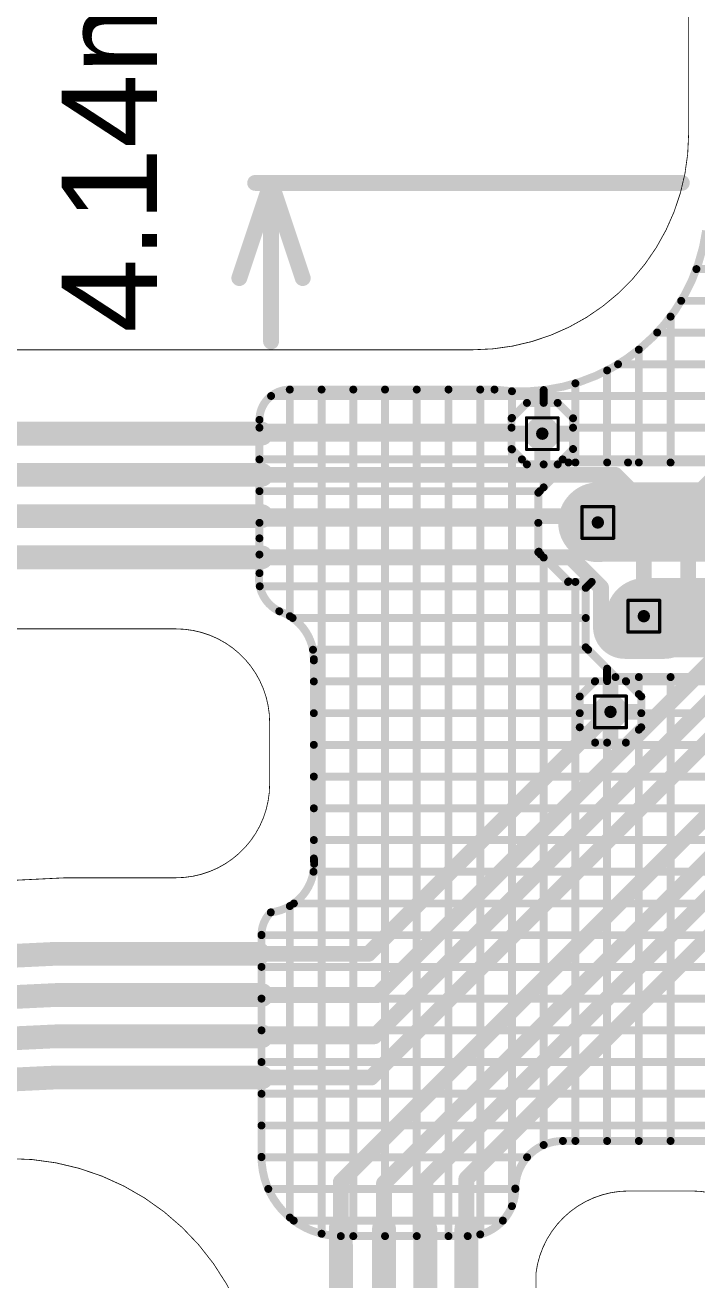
# Model space of a CAD drawing. Header units: millimetres. Extents: x 0 to 13.2, y -0.1 to 6.1.
# Drawn here: x 3.131 to 3.554, y 3.342 to 4.134 of the extents above; entities that cross this region are included whole.
import ezdxf

# ---------------------------------------------------------------- set-up
doc = ezdxf.new("R2010")
doc.units = ezdxf.units.MM
doc.header["$MEASUREMENT"] = 0
for name, color, linetype in [('BottomLayer', 5, 'Continuous'), ('BottomSolder', 6, 'Continuous'), ('DrillDrawing', 1, 'Continuous'), ('Mechanical1', 6, 'Continuous'), ('Mechanical2', 216, 'Continuous'), ('TopLayer', 1, 'Continuous'), ('TopSolder', 216, 'Continuous'), ('ViaHoleLayer', 16, 'Continuous')]:
    doc.layers.add(name, color=color, linetype=linetype)
doc.styles.add('Arial', font='arial.ttf', dxfattribs={"height": 0.2})

msp = doc.modelspace()

# ---------------------------------------------------------------- hatches: boundary and pattern name
at = {"layer": 'BottomLayer'}
h = msp.add_hatch(color=5, dxfattribs=at)
edge = h.paths.add_edge_path()
edge.add_arc((3.457, 3.876), 0.00689, 0, 360)
h = msp.add_hatch(color=5, dxfattribs=at)
edge = h.paths.add_edge_path()
edge.add_arc((3.492, 3.82), 0.00689, 0, 360)
h = msp.add_hatch(color=5, dxfattribs=at)
edge = h.paths.add_edge_path()
edge.add_arc((3.521, 3.76089), 0.00689, 0, 360)
h = msp.add_hatch(color=5, dxfattribs=at)
edge = h.paths.add_edge_path()
edge.add_arc((3.5, 3.70055), 0.00689, 0, 360)
at = {"layer": 'BottomSolder'}
h = msp.add_hatch(color=6, dxfattribs=at)
edge = h.paths.add_edge_path()
edge.add_arc((3.457, 3.876), 0.01089, 0, 360)
h = msp.add_hatch(color=6, dxfattribs=at)
edge = h.paths.add_edge_path()
edge.add_arc((3.492, 3.82), 0.01089, 0, 360)
h = msp.add_hatch(color=6, dxfattribs=at)
edge = h.paths.add_edge_path()
edge.add_arc((3.521, 3.76089), 0.01089, 0, 360)
h = msp.add_hatch(color=6, dxfattribs=at)
edge = h.paths.add_edge_path()
edge.add_arc((3.5, 3.70055), 0.01089, 0, 360)
at = {"layer": 'TopLayer'}
h = msp.add_hatch(color=1, dxfattribs=at)
edge = h.paths.add_edge_path()
edge.add_arc((3.457, 3.876), 0.00689, 0, 360)
h = msp.add_hatch(color=1, dxfattribs=at)
edge = h.paths.add_edge_path()
edge.add_arc((3.492, 3.82), 0.00689, 0, 360)
h = msp.add_hatch(color=1, dxfattribs=at)
edge = h.paths.add_edge_path()
edge.add_arc((3.521, 3.76089), 0.00689, 0, 360)
h = msp.add_hatch(color=1, dxfattribs=at)
edge = h.paths.add_edge_path()
edge.add_arc((3.5, 3.70055), 0.00689, 0, 360)
at = {"layer": 'TopSolder'}
h = msp.add_hatch(color=216, dxfattribs=at)
edge = h.paths.add_edge_path()
edge.add_arc((3.457, 3.876), 0.01089, 0, 360)
h = msp.add_hatch(color=216, dxfattribs=at)
edge = h.paths.add_edge_path()
edge.add_arc((3.492, 3.82), 0.01089, 0, 360)
h = msp.add_hatch(color=216, dxfattribs=at)
edge = h.paths.add_edge_path()
edge.add_arc((3.521, 3.76089), 0.01089, 0, 360)
h = msp.add_hatch(color=216, dxfattribs=at)
edge = h.paths.add_edge_path()
edge.add_arc((3.5, 3.70055), 0.01089, 0, 360)
at = {"layer": 'ViaHoleLayer'}
h = msp.add_hatch(color=16, dxfattribs=at)
edge = h.paths.add_edge_path()
edge.add_arc((3.457, 3.876), 0.00394, 0, 360)
h = msp.add_hatch(color=16, dxfattribs=at)
edge = h.paths.add_edge_path()
edge.add_arc((3.492, 3.82), 0.00394, 0, 360)
h = msp.add_hatch(color=16, dxfattribs=at)
edge = h.paths.add_edge_path()
edge.add_arc((3.521, 3.76089), 0.00394, 0, 360)
h = msp.add_hatch(color=16, dxfattribs=at)
edge = h.paths.add_edge_path()
edge.add_arc((3.5, 3.70055), 0.00394, 0, 360)

# ---------------------------------------------------------------- linework, layer by layer
at = {"layer": 'BottomLayer'}
for points, const_width in [([(2.735, 3.876), (3.28, 3.876)], 0.015), ([(3.28, 3.876), (3.457, 3.876)], 0.01), ([(2.735, 3.85), (3.28, 3.85)], 0.015), ([(3.28, 3.85), (3.503, 3.85)], 0.01), ([(3.503, 3.85), (3.521, 3.832)], 0.01), ([(3.549, 3.832), (3.569, 3.852)], 0.01), ([(2.735, 3.824), (3.28, 3.824)], 0.015), ([(3.521, 3.76089), (3.521, 3.832)], 0.01), ([(3.549, 3.754), (3.549, 3.832)], 0.01), ([(3.28, 3.824), (3.488, 3.824)], 0.01), ([(3.488, 3.824), (3.492, 3.82)], 0.01), ([(2.735, 3.798), (3.28, 3.798)], 0.015), ([(3.28, 3.798), (3.475, 3.798)], 0.01), ([(3.475, 3.798), (3.494, 3.779)], 0.01), ([(3.494, 3.754), (3.494, 3.779)], 0.01), ([(3.34912, 3.47), (3.64774, 3.76862)], 0.01), ([(3.35304, 3.522), (3.56928, 3.73824)], 0.01), ([(3.509, 3.739), (3.534, 3.739)], 0.01), ([(3.35108, 3.496), (3.58889, 3.73381)], 0.01), ([(3.35723, 3.40323), (3.68724, 3.73324)], 0.01), ([(3.38329, 3.40525), (3.70693, 3.72889)], 0.01), ([(3.40915, 3.40615), (3.72648, 3.72348)], 0.01), ([(3.33004, 3.40424), (3.62819, 3.70239)], 0.01), ([(3.34745, 3.548), (3.5, 3.70055)], 0.01), ([(3.15, 3.548), (3.278, 3.548)], 0.015), ([(3.278, 3.548), (3.34745, 3.548)], 0.01), ([(3.15, 3.522), (3.28, 3.522)], 0.015), ([(3.28, 3.522), (3.35304, 3.522)], 0.01), ([(3.151, 3.496), (3.28, 3.496)], 0.015), ([(3.28, 3.496), (3.35108, 3.496)], 0.01), ([(3.15, 3.47), (3.28, 3.47)], 0.015), ([(3.28, 3.47), (3.34912, 3.47)], 0.01), ([(3.38329, 3.37438), (3.38329, 3.40525)], 0.01), ([(3.40915, 3.37473), (3.40915, 3.40615)], 0.01), ([(3.33004, 3.37544), (3.33004, 3.40424)], 0.01), ([(3.35723, 3.37473), (3.35723, 3.40323)], 0.01), ([(3.33004, 3.37544), (3.33057, 3.17315)], 0.015), ([(3.35723, 3.17459), (3.35723, 3.37473)], 0.015), ([(3.38329, 3.16169), (3.38329, 3.37438)], 0.015), ([(3.40915, 3.16802), (3.40915, 3.37473)], 0.015)]:
    msp.add_lwpolyline(points, dxfattribs=dict(at, const_width=const_width))
for points, const_width in [([(3.27625, 3.876, 1), (3.28375, 3.876, 1)], 0.0075), ([(3.2775, 3.876, 1), (3.2825, 3.876, 1)], 0.005), ([(3.4545, 3.876, 1), (3.4595, 3.876, 1)], 0.005), ([(3.27625, 3.85, 1), (3.28375, 3.85, 1)], 0.0075), ([(3.2775, 3.85, 1), (3.2825, 3.85, 1)], 0.005), ([(3.5005, 3.85, 1), (3.5055, 3.85, 1)], 0.005), ([(3.5005, 3.85, 1), (3.5055, 3.85, 1)], 0.005), ([(3.27625, 3.824, 1), (3.28375, 3.824, 1)], 0.0075), ([(3.5185, 3.832, 1), (3.5235, 3.832, 1)], 0.005), ([(3.5185, 3.832, 1), (3.5235, 3.832, 1)], 0.005), ([(3.5465, 3.832, 1), (3.5515, 3.832, 1)], 0.005), ([(3.5465, 3.832, 1), (3.5515, 3.832, 1)], 0.005), ([(3.2775, 3.824, 1), (3.2825, 3.824, 1)], 0.005), ([(3.4855, 3.824, 1), (3.4905, 3.824, 1)], 0.005), ([(3.4855, 3.824, 1), (3.4905, 3.824, 1)], 0.005), ([(3.4895, 3.82, 1), (3.4945, 3.82, 1)], 0.005), ([(3.27625, 3.798, 1), (3.28375, 3.798, 1)], 0.0075), ([(3.2775, 3.798, 1), (3.2825, 3.798, 1)], 0.005), ([(3.4725, 3.798, 1), (3.4775, 3.798, 1)], 0.005), ([(3.4725, 3.798, 1), (3.4775, 3.798, 1)], 0.005), ([(3.4915, 3.779, 1), (3.4965, 3.779, 1)], 0.005), ([(3.4915, 3.779, 1), (3.4965, 3.779, 1)], 0.005), ([(3.4915, 3.754, 1), (3.4965, 3.754, 1)], 0.005), ([(3.4915, 3.754, 1), (3.4965, 3.754, 1)], 0.005), ([(3.5185, 3.76089, 1), (3.5235, 3.76089, 1)], 0.005), ([(3.5465, 3.754, 1), (3.5515, 3.754, 1)], 0.005), ([(3.5465, 3.754, 1), (3.5515, 3.754, 1)], 0.005), ([(3.5065, 3.739, 1), (3.5115, 3.739, 1)], 0.005), ([(3.5065, 3.739, 1), (3.5115, 3.739, 1)], 0.005), ([(3.5315, 3.739, 1), (3.5365, 3.739, 1)], 0.005), ([(3.5315, 3.739, 1), (3.5365, 3.739, 1)], 0.005), ([(3.4975, 3.70055, 1), (3.5025, 3.70055, 1)], 0.005), ([(3.14625, 3.548, 1), (3.15375, 3.548, 1)], 0.0075), ([(3.14625, 3.548, 1), (3.15375, 3.548, 1)], 0.0075), ([(3.27425, 3.548, 1), (3.28175, 3.548, 1)], 0.0075), ([(3.2755, 3.548, 1), (3.2805, 3.548, 1)], 0.005), ([(3.34495, 3.548, 1), (3.34995, 3.548, 1)], 0.005), ([(3.34495, 3.548, 1), (3.34995, 3.548, 1)], 0.005), ([(3.14625, 3.522, 1), (3.15375, 3.522, 1)], 0.0075), ([(3.14625, 3.522, 1), (3.15375, 3.522, 1)], 0.0075), ([(3.27625, 3.522, 1), (3.28375, 3.522, 1)], 0.0075), ([(3.2775, 3.522, 1), (3.2825, 3.522, 1)], 0.005), ([(3.35054, 3.522, 1), (3.35554, 3.522, 1)], 0.005), ([(3.35054, 3.522, 1), (3.35554, 3.522, 1)], 0.005), ([(3.14725, 3.496, 1), (3.15475, 3.496, 1)], 0.0075), ([(3.14725, 3.496, 1), (3.15475, 3.496, 1)], 0.0075), ([(3.27625, 3.496, 1), (3.28375, 3.496, 1)], 0.0075), ([(3.2775, 3.496, 1), (3.2825, 3.496, 1)], 0.005), ([(3.34858, 3.496, 1), (3.35358, 3.496, 1)], 0.005), ([(3.34858, 3.496, 1), (3.35358, 3.496, 1)], 0.005), ([(3.14625, 3.47, 1), (3.15375, 3.47, 1)], 0.0075), ([(3.14625, 3.47, 1), (3.15375, 3.47, 1)], 0.0075), ([(3.27625, 3.47, 1), (3.28375, 3.47, 1)], 0.0075), ([(3.2775, 3.47, 1), (3.2825, 3.47, 1)], 0.005), ([(3.34662, 3.47, 1), (3.35162, 3.47, 1)], 0.005), ([(3.34662, 3.47, 1), (3.35162, 3.47, 1)], 0.005), ([(3.38079, 3.40525, 1), (3.38579, 3.40525, 1)], 0.005), ([(3.38079, 3.40525, 1), (3.38579, 3.40525, 1)], 0.005), ([(3.40665, 3.40615, 1), (3.41165, 3.40615, 1)], 0.005), ([(3.40665, 3.40615, 1), (3.41165, 3.40615, 1)], 0.005), ([(3.32754, 3.40424, 1), (3.33254, 3.40424, 1)], 0.005), ([(3.32754, 3.40424, 1), (3.33254, 3.40424, 1)], 0.005), ([(3.35473, 3.40323, 1), (3.35973, 3.40323, 1)], 0.005), ([(3.35473, 3.40323, 1), (3.35973, 3.40323, 1)], 0.005), ([(3.32629, 3.37544, 1), (3.33379, 3.37544, 1)], 0.0075), ([(3.32754, 3.37544, 1), (3.33254, 3.37544, 1)], 0.005), ([(3.35348, 3.37473, 1), (3.36098, 3.37473, 1)], 0.0075), ([(3.35473, 3.37473, 1), (3.35973, 3.37473, 1)], 0.005), ([(3.37954, 3.37438, 1), (3.38704, 3.37438, 1)], 0.0075), ([(3.38079, 3.37438, 1), (3.38579, 3.37438, 1)], 0.005), ([(3.4054, 3.37473, 1), (3.4129, 3.37473, 1)], 0.0075), ([(3.40665, 3.37473, 1), (3.41165, 3.37473, 1)], 0.005)]:
    msp.add_lwpolyline(points, format="xyb", close=True, dxfattribs=dict(at, const_width=const_width))
for points, const_width in [([(3.509, 3.739, -0.414214), (3.494, 3.754)], 0.01), ([(3.549, 3.754, -0.414214), (3.534, 3.739)], 0.01), ([(0.61659, 1.007, -0.414214), (3.15, 3.548)], 0.015), ([(0.64218, 1.007, -0.414214), (3.15, 3.522)], 0.015), ([(0.66777, 1.00742, -0.414214), (3.151, 3.496)], 0.015), ([(0.69336, 1.007, -0.414214), (3.15, 3.47)], 0.015)]:
    msp.add_lwpolyline(points, format="xyb", dxfattribs=dict(at, const_width=const_width))
at = {"layer": 'DrillDrawing', "const_width": 0.002}
for points in [[(3.447, 3.886), (3.467, 3.886)], [(3.447, 3.866), (3.447, 3.886)], [(3.467, 3.866), (3.467, 3.886)], [(3.447, 3.866), (3.467, 3.866)], [(3.482, 3.83), (3.502, 3.83)], [(3.482, 3.81), (3.482, 3.83)], [(3.502, 3.81), (3.502, 3.83)], [(3.482, 3.81), (3.502, 3.81)], [(3.511, 3.77089), (3.531, 3.77089)], [(3.511, 3.75089), (3.511, 3.77089)], [(3.531, 3.75089), (3.531, 3.77089)], [(3.511, 3.75089), (3.531, 3.75089)], [(3.49, 3.71055), (3.51, 3.71055)], [(3.49, 3.69055), (3.49, 3.71055)], [(3.51, 3.69055), (3.51, 3.71055)], [(3.49, 3.69055), (3.51, 3.69055)]]:
    msp.add_lwpolyline(points, dxfattribs=at)
at = {"layer": 'DrillDrawing', "const_width": 0.001}
for points in [[(3.4465, 3.886, 1), (3.4475, 3.886, 1)], [(3.4465, 3.886, 1), (3.4475, 3.886, 1)], [(3.4665, 3.886, 1), (3.4675, 3.886, 1)], [(3.4665, 3.886, 1), (3.4675, 3.886, 1)], [(3.4465, 3.866, 1), (3.4475, 3.866, 1)], [(3.4465, 3.866, 1), (3.4475, 3.866, 1)], [(3.4665, 3.866, 1), (3.4675, 3.866, 1)], [(3.4665, 3.866, 1), (3.4675, 3.866, 1)], [(3.4815, 3.83, 1), (3.4825, 3.83, 1)], [(3.4815, 3.83, 1), (3.4825, 3.83, 1)], [(3.5015, 3.83, 1), (3.5025, 3.83, 1)], [(3.5015, 3.83, 1), (3.5025, 3.83, 1)], [(3.4815, 3.81, 1), (3.4825, 3.81, 1)], [(3.4815, 3.81, 1), (3.4825, 3.81, 1)], [(3.5015, 3.81, 1), (3.5025, 3.81, 1)], [(3.5015, 3.81, 1), (3.5025, 3.81, 1)], [(3.5105, 3.77089, 1), (3.5115, 3.77089, 1)], [(3.5105, 3.77089, 1), (3.5115, 3.77089, 1)], [(3.5305, 3.77089, 1), (3.5315, 3.77089, 1)], [(3.5305, 3.77089, 1), (3.5315, 3.77089, 1)], [(3.5105, 3.75089, 1), (3.5115, 3.75089, 1)], [(3.5105, 3.75089, 1), (3.5115, 3.75089, 1)], [(3.5305, 3.75089, 1), (3.5315, 3.75089, 1)], [(3.5305, 3.75089, 1), (3.5315, 3.75089, 1)], [(3.4895, 3.71055, 1), (3.4905, 3.71055, 1)], [(3.4895, 3.71055, 1), (3.4905, 3.71055, 1)], [(3.5095, 3.71055, 1), (3.5105, 3.71055, 1)], [(3.5095, 3.71055, 1), (3.5105, 3.71055, 1)], [(3.4895, 3.69055, 1), (3.4905, 3.69055, 1)], [(3.4895, 3.69055, 1), (3.4905, 3.69055, 1)], [(3.5095, 3.69055, 1), (3.5105, 3.69055, 1)], [(3.5095, 3.69055, 1), (3.5105, 3.69055, 1)]]:
    msp.add_lwpolyline(points, format="xyb", close=True, dxfattribs=at)
at = {"layer": 'Mechanical1', "const_width": 0.01}
for points in [[(3.266, 3.9741), (3.286, 4.0341)], [(3.276, 4.0341), (3.54493, 4.0341)], [(3.286, 4.0341), (3.306, 3.9741)], [(3.286, 3.9341), (3.286, 4.0341)]]:
    msp.add_lwpolyline(points, dxfattribs=at)
at = {"layer": 'Mechanical1', "const_width": 0.005}
for points in [[(3.2735, 4.0341, 1), (3.2785, 4.0341, 1)], [(3.2835, 4.0341, 1), (3.2885, 4.0341, 1)], [(3.2835, 4.0341, 1), (3.2885, 4.0341, 1)], [(3.2835, 4.0341, 1), (3.2885, 4.0341, 1)], [(3.54243, 4.0341, 1), (3.54743, 4.0341, 1)], [(3.2635, 3.9741, 1), (3.2685, 3.9741, 1)], [(3.3035, 3.9741, 1), (3.3085, 3.9741, 1)], [(3.2835, 3.9341, 1), (3.2885, 3.9341, 1)]]:
    msp.add_lwpolyline(points, format="xyb", close=True, dxfattribs=at)
at = {"layer": 'Mechanical2', "const_width": 0.0005}
for points in [[(3.54925, 4.06499), (3.54925, 4.20111)], [(2.73515, 3.92887), (3.41313, 3.92887)], [(2.73515, 3.75289), (3.22607, 3.75289)], [(3.28513, 3.65499), (3.28513, 3.69383)], [(3.15635, 3.59594), (3.22607, 3.59594)], [(3.51162, 3.39847), (3.55103, 3.39847)], [(3.45299, 3.34646), (3.4534, 3.30284)]]:
    msp.add_lwpolyline(points, dxfattribs=at)
for points in [[(3.54925, 4.06499, -0.414214), (3.41313, 3.92887)], [(3.22607, 3.75289, -0.414214), (3.28513, 3.69383)], [(3.28513, 3.65499, -0.414214), (3.22607, 3.59594)], [(0.5671, 1.00664, -0.414209), (3.15635, 3.59594)], [(3.12036, 3.4189, -0.404148), (3.2787, 3.26785)], [(3.45299, 3.34646, -0.37962), (3.51162, 3.39847)], [(3.55103, 3.39847, -0.37962), (3.60967, 3.34646)]]:
    msp.add_lwpolyline(points, format="xyb", dxfattribs=at)
at = {"layer": 'Mechanical2', "const_width": 0.00025}
for points in [[(3.54912, 4.06499, 1), (3.54937, 4.06499, 1)], [(3.54912, 4.06499, 1), (3.54937, 4.06499, 1)], [(3.413, 3.92887, 1), (3.41325, 3.92887, 1)], [(3.413, 3.92887, 1), (3.41325, 3.92887, 1)], [(3.22595, 3.75289, 1), (3.2262, 3.75289, 1)], [(3.22595, 3.75289, 1), (3.2262, 3.75289, 1)], [(3.285, 3.69383, 1), (3.28525, 3.69383, 1)], [(3.285, 3.69383, 1), (3.28525, 3.69383, 1)], [(3.285, 3.65499, 1), (3.28525, 3.65499, 1)], [(3.285, 3.65499, 1), (3.28525, 3.65499, 1)], [(3.15622, 3.59594, 1), (3.15647, 3.59594, 1)], [(3.15622, 3.59594, 1), (3.15647, 3.59594, 1)], [(3.22595, 3.59594, 1), (3.2262, 3.59594, 1)], [(3.22595, 3.59594, 1), (3.2262, 3.59594, 1)], [(3.5115, 3.39847, 1), (3.51175, 3.39847, 1)], [(3.5115, 3.39847, 1), (3.51175, 3.39847, 1)], [(3.55091, 3.39847, 1), (3.55116, 3.39847, 1)], [(3.55091, 3.39847, 1), (3.55116, 3.39847, 1)], [(3.45287, 3.34646, 1), (3.45312, 3.34646, 1)], [(3.45287, 3.34646, 1), (3.45312, 3.34646, 1)]]:
    msp.add_lwpolyline(points, format="xyb", close=True, dxfattribs=at)
at = {"layer": 'TopLayer', "const_width": 0.005}
for points in [[(3.56028, 4.00407, -0.414969), (3.42686, 3.9038)], [(3.2787, 3.8847, -0.414226), (3.2978, 3.9038)], [(3.2912, 3.764, -0.330442), (3.2787, 3.788)], [(3.2912, 3.764, -0.32348), (3.31301, 3.73382)], [(3.313, 3.60814, -0.027925), (3.31319, 3.60471)], [(3.31319, 3.60471, -0.381872), (3.28586, 3.57414)], [(3.28, 3.56, -0.198913), (3.28586, 3.57414)], [(3.44, 3.4, -0.41454), (3.47, 3.43)], [(3.32999, 3.37, -0.414214), (3.28, 3.41999)], [(3.44, 3.39998, -0.414375), (3.41, 3.37)]]:
    msp.add_lwpolyline(points, format="xyb", dxfattribs=at)
at = {"layer": 'TopLayer'}
for points, const_width in [([(3.55417, 3.97975), (4.19155, 3.97975)], 0.005), ([(3.54458, 3.95975), (4.20244, 3.95975)], 0.005), ([(3.53787, 3.8578), (3.53787, 3.94978)], 0.005), ([(3.52944, 3.93975), (4.21834, 3.93975)], 0.005), ([(3.51787, 3.8578), (3.51787, 3.92898)], 0.005), ([(3.49787, 3.8578), (3.49787, 3.91587)], 0.005), ([(3.50477, 3.91975), (4.24227, 3.91975)], 0.005), ([(3.47787, 3.8578), (3.47787, 3.90771)], 0.005), ([(3.28604, 3.89975), (4.28952, 3.89975)], 0.005), ([(3.2978, 3.9038), (3.42686, 3.9038)], 0.005), ([(3.29787, 3.7609), (3.29787, 3.9038)], 0.005), ([(3.31787, 3.37149), (3.31787, 3.9038)], 0.005), ([(3.33787, 3.37), (3.33787, 3.9038)], 0.005), ([(3.35787, 3.37), (3.35787, 3.9038)], 0.005), ([(3.37787, 3.37), (3.37787, 3.9038)], 0.005), ([(3.39787, 3.37), (3.39787, 3.9038)], 0.005), ([(3.41787, 3.37105), (3.41787, 3.9038)], 0.005), ([(3.43787, 3.88595), (3.43787, 3.90275)], 0.005), ([(3.45787, 3.89539), (3.45787, 3.90348)], 0.005), ([(3.43761, 3.88569), (3.44731, 3.89539)], 0.005), ([(3.44731, 3.89539), (3.46669, 3.89539)], 0.005), ([(3.457, 3.876), (3.457, 3.89289)], 0.01), ([(3.46669, 3.89539), (3.47639, 3.88569)], 0.005), ([(3.2787, 3.8847), (3.2787, 3.81)], 0.005), ([(3.43761, 3.86631), (3.43761, 3.88569)], 0.005), ([(3.47639, 3.86631), (3.47639, 3.88569)], 0.005), ([(3.2787, 3.87975), (3.43761, 3.87975)], 0.005), ([(3.44011, 3.876), (3.457, 3.876)], 0.01), ([(3.457, 3.85911), (3.457, 3.876)], 0.01), ([(3.457, 3.876), (3.47389, 3.876)], 0.01), ([(3.47639, 3.87975), (3.6088, 3.87975)], 0.005), ([(3.2787, 3.85975), (3.44416, 3.85975)], 0.005), ([(3.43761, 3.86631), (3.44731, 3.85661)], 0.005), ([(3.43787, 3.38888), (3.43787, 3.86605)], 0.005), ([(3.46669, 3.85661), (3.47639, 3.86631)], 0.005), ([(3.46984, 3.85975), (4.48, 3.85975)], 0.005), ([(3.44731, 3.85661), (3.46669, 3.85661)], 0.005), ([(3.4548, 3.83905), (3.47355, 3.8578)], 0.005), ([(3.4548, 3.83905), (3.47355, 3.8578)], 0.005), ([(3.45787, 3.84212), (3.45787, 3.85661)], 0.005), ([(3.47355, 3.8578), (3.51105, 3.8578)], 0.005), ([(3.47355, 3.8578), (3.51105, 3.8578)], 0.005), ([(3.51105, 3.8578), (3.68631, 3.8578)], 0.005), ([(3.2787, 3.83975), (3.4555, 3.83975)], 0.005), ([(3.4545, 3.80125), (3.4545, 3.83875)], 0.005), ([(3.492, 3.82), (3.4923, 3.8203)], 0.05), ([(3.4923, 3.8203), (3.66756, 3.8203)], 0.05), ([(3.2787, 3.81975), (3.4545, 3.81975)], 0.005), ([(3.2787, 3.788), (3.2787, 3.81)], 0.005), ([(3.2787, 3.79975), (3.456, 3.79975)], 0.005), ([(3.4545, 3.80125), (3.47325, 3.7825)], 0.005), ([(3.4548, 3.80155), (3.47355, 3.7828)], 0.005), ([(3.45787, 3.42744), (3.45787, 3.79788)], 0.005), ([(3.2789, 3.77975), (3.48539, 3.77975)], 0.005), ([(3.47325, 3.7825), (3.48814, 3.7825)], 0.005), ([(3.47787, 3.43), (3.47787, 3.7825)], 0.005), ([(3.48439, 3.77875), (3.48814, 3.7825)], 0.005), ([(3.52189, 3.76), (3.60865, 3.76)], 0.05), ([(3.48439, 3.74125), (3.48439, 3.77875)], 0.005), ([(3.29961, 3.75975), (3.48439, 3.75975)], 0.005), ([(3.48439, 3.74125), (3.50314, 3.7225)], 0.005), ([(3.31245, 3.73975), (3.48589, 3.73975)], 0.005), ([(3.313, 3.60814), (3.313, 3.733)], 0.005), ([(3.49787, 3.71994), (3.49787, 3.72777)], 0.005), ([(3.313, 3.71975), (3.49012, 3.71975)], 0.005), ([(3.48061, 3.71024), (3.49031, 3.71994)], 0.005), ([(3.49031, 3.71994), (3.50969, 3.71994)], 0.005), ([(3.5, 3.70055), (3.5, 3.71744)], 0.01), ([(3.50314, 3.7225), (3.5899, 3.7225)], 0.005), ([(3.50969, 3.71994), (3.51939, 3.71024)], 0.005), ([(3.50988, 3.71975), (3.61647, 3.71975)], 0.005), ([(3.51787, 3.71176), (3.51787, 3.7225)], 0.005), ([(3.53787, 3.43), (3.53787, 3.7225)], 0.005), ([(3.48061, 3.69085), (3.48061, 3.71024)], 0.005), ([(3.51939, 3.69085), (3.51939, 3.71024)], 0.005), ([(3.48311, 3.70055), (3.5, 3.70055)], 0.01), ([(3.5, 3.70055), (3.51689, 3.70055)], 0.01), ([(3.5, 3.68366), (3.5, 3.70055)], 0.01), ([(3.313, 3.69975), (3.48061, 3.69975)], 0.005), ([(3.51939, 3.69975), (3.6088, 3.69975)], 0.005), ([(3.48061, 3.69085), (3.49031, 3.68116)], 0.005), ([(3.50969, 3.68116), (3.51939, 3.69085)], 0.005), ([(3.51787, 3.43), (3.51787, 3.68933)], 0.005), ([(3.313, 3.67975), (4.43, 3.67975)], 0.005), ([(3.49031, 3.68116), (3.50969, 3.68116)], 0.005), ([(3.49787, 3.43), (3.49787, 3.68116)], 0.005), ([(3.313, 3.65975), (4.43, 3.65975)], 0.005), ([(3.313, 3.63975), (4.43, 3.63975)], 0.005), ([(3.313, 3.61975), (4.43, 3.61975)], 0.005), ([(3.31279, 3.59975), (4.43003, 3.59975)], 0.005), ([(3.29787, 3.38169), (3.29787, 3.57811)], 0.005), ([(3.30041, 3.57975), (4.43801, 3.57975)], 0.005), ([(3.28, 3.42), (3.28, 3.56)], 0.005), ([(3.28, 3.55975), (4.47305, 3.55975)], 0.005), ([(3.28, 3.53975), (4.47938, 3.53975)], 0.005), ([(3.28, 3.51975), (4.47962, 3.51975)], 0.005), ([(3.28, 3.49975), (4.47962, 3.49975)], 0.005), ([(3.28, 3.47975), (4.48, 3.47975)], 0.005), ([(3.28, 3.45975), (4.48, 3.45975)], 0.005), ([(3.28, 3.43975), (4.48, 3.43975)], 0.005), ([(3.47, 3.43), (3.6, 3.43)], 0.005), ([(3.28, 3.41975), (3.44741, 3.41975)], 0.005), ([(3.28428, 3.39975), (3.44, 3.39975)], 0.005), ([(3.30033, 3.37975), (3.43214, 3.37975)], 0.005), ([(3.33, 3.37), (3.41, 3.37)], 0.005)]:
    msp.add_lwpolyline(points, dxfattribs=dict(at, const_width=const_width))
for points, const_width in [([(3.55292, 3.97975, 1), (3.55542, 3.97975, 1)], 0.0025), ([(3.54333, 3.95975, 1), (3.54583, 3.95975, 1)], 0.0025), ([(3.53662, 3.94978, 1), (3.53912, 3.94978, 1)], 0.0025), ([(3.52819, 3.93975, 1), (3.53069, 3.93975, 1)], 0.0025), ([(3.51662, 3.92898, 1), (3.51912, 3.92898, 1)], 0.0025), ([(3.49662, 3.91587, 1), (3.49912, 3.91587, 1)], 0.0025), ([(3.50352, 3.91975, 1), (3.50602, 3.91975, 1)], 0.0025), ([(3.47662, 3.90771, 1), (3.47912, 3.90771, 1)], 0.0025), ([(3.28479, 3.89975, 1), (3.28729, 3.89975, 1)], 0.0025), ([(3.29655, 3.9038, 1), (3.29905, 3.9038, 1)], 0.0025), ([(3.29655, 3.9038, 1), (3.29905, 3.9038, 1)], 0.0025), ([(3.29662, 3.9038, 1), (3.29912, 3.9038, 1)], 0.0025), ([(3.31662, 3.9038, 1), (3.31912, 3.9038, 1)], 0.0025), ([(3.33662, 3.9038, 1), (3.33912, 3.9038, 1)], 0.0025), ([(3.35662, 3.9038, 1), (3.35912, 3.9038, 1)], 0.0025), ([(3.37662, 3.9038, 1), (3.37912, 3.9038, 1)], 0.0025), ([(3.39662, 3.9038, 1), (3.39912, 3.9038, 1)], 0.0025), ([(3.41662, 3.9038, 1), (3.41912, 3.9038, 1)], 0.0025), ([(3.42561, 3.9038, 1), (3.42811, 3.9038, 1)], 0.0025), ([(3.42561, 3.9038, 1), (3.42811, 3.9038, 1)], 0.0025), ([(3.43662, 3.90275, 1), (3.43912, 3.90275, 1)], 0.0025), ([(3.45662, 3.90348, 1), (3.45912, 3.90348, 1)], 0.0025), ([(3.44606, 3.89539, 1), (3.44856, 3.89539, 1)], 0.0025), ([(3.44606, 3.89539, 1), (3.44856, 3.89539, 1)], 0.0025), ([(3.4545, 3.89289, 1), (3.4595, 3.89289, 1)], 0.005), ([(3.45662, 3.89539, 1), (3.45912, 3.89539, 1)], 0.0025), ([(3.46544, 3.89539, 1), (3.46794, 3.89539, 1)], 0.0025), ([(3.46544, 3.89539, 1), (3.46794, 3.89539, 1)], 0.0025), ([(3.27745, 3.8847, 1), (3.27995, 3.8847, 1)], 0.0025), ([(3.27745, 3.8847, 1), (3.27995, 3.8847, 1)], 0.0025), ([(3.43636, 3.88569, 1), (3.43886, 3.88569, 1)], 0.0025), ([(3.43636, 3.88569, 1), (3.43886, 3.88569, 1)], 0.0025), ([(3.43662, 3.88595, 1), (3.43912, 3.88595, 1)], 0.0025), ([(3.47514, 3.88569, 1), (3.47764, 3.88569, 1)], 0.0025), ([(3.47514, 3.88569, 1), (3.47764, 3.88569, 1)], 0.0025), ([(3.27745, 3.87975, 1), (3.27995, 3.87975, 1)], 0.0025), ([(3.43636, 3.87975, 1), (3.43886, 3.87975, 1)], 0.0025), ([(3.43761, 3.876, 1), (3.44261, 3.876, 1)], 0.005), ([(3.4545, 3.876, 1), (3.4595, 3.876, 1)], 0.005), ([(3.4545, 3.876, 1), (3.4595, 3.876, 1)], 0.005), ([(3.4545, 3.876, 1), (3.4595, 3.876, 1)], 0.005), ([(3.4545, 3.876, 1), (3.4595, 3.876, 1)], 0.005), ([(3.47139, 3.876, 1), (3.47639, 3.876, 1)], 0.005), ([(3.47514, 3.87975, 1), (3.47764, 3.87975, 1)], 0.0025), ([(3.27745, 3.85975, 1), (3.27995, 3.85975, 1)], 0.0025), ([(3.43636, 3.86631, 1), (3.43886, 3.86631, 1)], 0.0025), ([(3.43636, 3.86631, 1), (3.43886, 3.86631, 1)], 0.0025), ([(3.43662, 3.86605, 1), (3.43912, 3.86605, 1)], 0.0025), ([(3.44291, 3.85975, 1), (3.44541, 3.85975, 1)], 0.0025), ([(3.4545, 3.85911, 1), (3.4595, 3.85911, 1)], 0.005), ([(3.46859, 3.85975, 1), (3.47109, 3.85975, 1)], 0.0025), ([(3.47514, 3.86631, 1), (3.47764, 3.86631, 1)], 0.0025), ([(3.47514, 3.86631, 1), (3.47764, 3.86631, 1)], 0.0025), ([(3.44606, 3.85661, 1), (3.44856, 3.85661, 1)], 0.0025), ([(3.44606, 3.85661, 1), (3.44856, 3.85661, 1)], 0.0025), ([(3.45662, 3.85661, 1), (3.45912, 3.85661, 1)], 0.0025), ([(3.46544, 3.85661, 1), (3.46794, 3.85661, 1)], 0.0025), ([(3.46544, 3.85661, 1), (3.46794, 3.85661, 1)], 0.0025), ([(3.4723, 3.8578, 1), (3.4748, 3.8578, 1)], 0.0025), ([(3.4723, 3.8578, 1), (3.4748, 3.8578, 1)], 0.0025), ([(3.4723, 3.8578, 1), (3.4748, 3.8578, 1)], 0.0025), ([(3.4723, 3.8578, 1), (3.4748, 3.8578, 1)], 0.0025), ([(3.47662, 3.8578, 1), (3.47912, 3.8578, 1)], 0.0025), ([(3.49662, 3.8578, 1), (3.49912, 3.8578, 1)], 0.0025), ([(3.5098, 3.8578, 1), (3.5123, 3.8578, 1)], 0.0025), ([(3.5098, 3.8578, 1), (3.5123, 3.8578, 1)], 0.0025), ([(3.5098, 3.8578, 1), (3.5123, 3.8578, 1)], 0.0025), ([(3.51662, 3.8578, 1), (3.51912, 3.8578, 1)], 0.0025), ([(3.53662, 3.8578, 1), (3.53912, 3.8578, 1)], 0.0025), ([(3.27745, 3.83975, 1), (3.27995, 3.83975, 1)], 0.0025), ([(3.45325, 3.83875, 1), (3.45575, 3.83875, 1)], 0.0025), ([(3.45355, 3.83905, 1), (3.45605, 3.83905, 1)], 0.0025), ([(3.45355, 3.83905, 1), (3.45605, 3.83905, 1)], 0.0025), ([(3.45425, 3.83975, 1), (3.45675, 3.83975, 1)], 0.0025), ([(3.45662, 3.84212, 1), (3.45912, 3.84212, 1)], 0.0025), ([(3.4795, 3.82, 1), (3.5045, 3.82, 1)], 0.025), ([(3.4798, 3.8203, 1), (3.5048, 3.8203, 1)], 0.025), ([(3.4798, 3.8203, 1), (3.5048, 3.8203, 1)], 0.025), ([(3.27745, 3.81975, 1), (3.27995, 3.81975, 1)], 0.0025), ([(3.45325, 3.81975, 1), (3.45575, 3.81975, 1)], 0.0025), ([(3.27745, 3.81, 1), (3.27995, 3.81, 1)], 0.0025), ([(3.27745, 3.81, 1), (3.27995, 3.81, 1)], 0.0025), ([(3.27745, 3.79975, 1), (3.27995, 3.79975, 1)], 0.0025), ([(3.45325, 3.80125, 1), (3.45575, 3.80125, 1)], 0.0025), ([(3.45325, 3.80125, 1), (3.45575, 3.80125, 1)], 0.0025), ([(3.45355, 3.80155, 1), (3.45605, 3.80155, 1)], 0.0025), ([(3.45475, 3.79975, 1), (3.45725, 3.79975, 1)], 0.0025), ([(3.45662, 3.79788, 1), (3.45912, 3.79788, 1)], 0.0025), ([(3.27745, 3.788, 1), (3.27995, 3.788, 1)], 0.0025), ([(3.27745, 3.788, 1), (3.27995, 3.788, 1)], 0.0025), ([(3.27765, 3.77975, 1), (3.28015, 3.77975, 1)], 0.0025), ([(3.472, 3.7825, 1), (3.4745, 3.7825, 1)], 0.0025), ([(3.472, 3.7825, 1), (3.4745, 3.7825, 1)], 0.0025), ([(3.4723, 3.7828, 1), (3.4748, 3.7828, 1)], 0.0025), ([(3.47662, 3.7825, 1), (3.47912, 3.7825, 1)], 0.0025), ([(3.48414, 3.77975, 1), (3.48664, 3.77975, 1)], 0.0025), ([(3.48689, 3.7825, 1), (3.48939, 3.7825, 1)], 0.0025), ([(3.48689, 3.7825, 1), (3.48939, 3.7825, 1)], 0.0025), ([(3.50939, 3.76, 1), (3.53439, 3.76, 1)], 0.025), ([(3.48314, 3.77875, 1), (3.48564, 3.77875, 1)], 0.0025), ([(3.48314, 3.77875, 1), (3.48564, 3.77875, 1)], 0.0025), ([(3.28995, 3.764, 1), (3.29245, 3.764, 1)], 0.0025), ([(3.28995, 3.764, 1), (3.29245, 3.764, 1)], 0.0025), ([(3.29662, 3.7609, 1), (3.29912, 3.7609, 1)], 0.0025), ([(3.29836, 3.75975, 1), (3.30086, 3.75975, 1)], 0.0025), ([(3.48314, 3.75975, 1), (3.48564, 3.75975, 1)], 0.0025), ([(3.48314, 3.74125, 1), (3.48564, 3.74125, 1)], 0.0025), ([(3.48314, 3.74125, 1), (3.48564, 3.74125, 1)], 0.0025), ([(3.3112, 3.73975, 1), (3.3137, 3.73975, 1)], 0.0025), ([(3.31175, 3.733, 1), (3.31425, 3.733, 1)], 0.0025), ([(3.31176, 3.73382, 1), (3.31426, 3.73382, 1)], 0.0025), ([(3.48464, 3.73975, 1), (3.48714, 3.73975, 1)], 0.0025), ([(3.49662, 3.72777, 1), (3.49912, 3.72777, 1)], 0.0025), ([(3.31175, 3.71975, 1), (3.31425, 3.71975, 1)], 0.0025), ([(3.48887, 3.71975, 1), (3.49137, 3.71975, 1)], 0.0025), ([(3.48906, 3.71994, 1), (3.49156, 3.71994, 1)], 0.0025), ([(3.48906, 3.71994, 1), (3.49156, 3.71994, 1)], 0.0025), ([(3.4975, 3.71744, 1), (3.5025, 3.71744, 1)], 0.005), ([(3.49662, 3.71994, 1), (3.49912, 3.71994, 1)], 0.0025), ([(3.50189, 3.7225, 1), (3.50439, 3.7225, 1)], 0.0025), ([(3.50189, 3.7225, 1), (3.50439, 3.7225, 1)], 0.0025), ([(3.50844, 3.71994, 1), (3.51094, 3.71994, 1)], 0.0025), ([(3.50844, 3.71994, 1), (3.51094, 3.71994, 1)], 0.0025), ([(3.50863, 3.71975, 1), (3.51113, 3.71975, 1)], 0.0025), ([(3.51662, 3.7225, 1), (3.51912, 3.7225, 1)], 0.0025), ([(3.53662, 3.7225, 1), (3.53912, 3.7225, 1)], 0.0025), ([(3.47936, 3.71024, 1), (3.48186, 3.71024, 1)], 0.0025), ([(3.47936, 3.71024, 1), (3.48186, 3.71024, 1)], 0.0025), ([(3.51662, 3.71176, 1), (3.51912, 3.71176, 1)], 0.0025), ([(3.51814, 3.71024, 1), (3.52064, 3.71024, 1)], 0.0025), ([(3.51814, 3.71024, 1), (3.52064, 3.71024, 1)], 0.0025), ([(3.48061, 3.70055, 1), (3.48561, 3.70055, 1)], 0.005), ([(3.4975, 3.70055, 1), (3.5025, 3.70055, 1)], 0.005), ([(3.4975, 3.70055, 1), (3.5025, 3.70055, 1)], 0.005), ([(3.4975, 3.70055, 1), (3.5025, 3.70055, 1)], 0.005), ([(3.4975, 3.70055, 1), (3.5025, 3.70055, 1)], 0.005), ([(3.51439, 3.70055, 1), (3.51939, 3.70055, 1)], 0.005), ([(3.31175, 3.69975, 1), (3.31425, 3.69975, 1)], 0.0025), ([(3.47936, 3.69975, 1), (3.48186, 3.69975, 1)], 0.0025), ([(3.51814, 3.69975, 1), (3.52064, 3.69975, 1)], 0.0025), ([(3.47936, 3.69085, 1), (3.48186, 3.69085, 1)], 0.0025), ([(3.47936, 3.69085, 1), (3.48186, 3.69085, 1)], 0.0025), ([(3.4975, 3.68366, 1), (3.5025, 3.68366, 1)], 0.005), ([(3.51662, 3.68933, 1), (3.51912, 3.68933, 1)], 0.0025), ([(3.51814, 3.69085, 1), (3.52064, 3.69085, 1)], 0.0025), ([(3.51814, 3.69085, 1), (3.52064, 3.69085, 1)], 0.0025), ([(3.31175, 3.67975, 1), (3.31425, 3.67975, 1)], 0.0025), ([(3.48906, 3.68116, 1), (3.49156, 3.68116, 1)], 0.0025), ([(3.48906, 3.68116, 1), (3.49156, 3.68116, 1)], 0.0025), ([(3.49662, 3.68116, 1), (3.49912, 3.68116, 1)], 0.0025), ([(3.50844, 3.68116, 1), (3.51094, 3.68116, 1)], 0.0025), ([(3.50844, 3.68116, 1), (3.51094, 3.68116, 1)], 0.0025), ([(3.31175, 3.65975, 1), (3.31425, 3.65975, 1)], 0.0025), ([(3.31175, 3.63975, 1), (3.31425, 3.63975, 1)], 0.0025), ([(3.31175, 3.61975, 1), (3.31425, 3.61975, 1)], 0.0025), ([(3.31175, 3.60814, 1), (3.31425, 3.60814, 1)], 0.0025), ([(3.31175, 3.60814, 1), (3.31425, 3.60814, 1)], 0.0025), ([(3.31154, 3.59975, 1), (3.31404, 3.59975, 1)], 0.0025), ([(3.31194, 3.60471, 1), (3.31444, 3.60471, 1)], 0.0025), ([(3.31194, 3.60471, 1), (3.31444, 3.60471, 1)], 0.0025), ([(3.28461, 3.57414, 1), (3.28711, 3.57414, 1)], 0.0025), ([(3.28461, 3.57414, 1), (3.28711, 3.57414, 1)], 0.0025), ([(3.29662, 3.57811, 1), (3.29912, 3.57811, 1)], 0.0025), ([(3.29916, 3.57975, 1), (3.30166, 3.57975, 1)], 0.0025), ([(3.27875, 3.56, 1), (3.28125, 3.56, 1)], 0.0025), ([(3.27875, 3.56, 1), (3.28125, 3.56, 1)], 0.0025), ([(3.27875, 3.55975, 1), (3.28125, 3.55975, 1)], 0.0025), ([(3.27875, 3.53975, 1), (3.28125, 3.53975, 1)], 0.0025), ([(3.27875, 3.51975, 1), (3.28125, 3.51975, 1)], 0.0025), ([(3.27875, 3.49975, 1), (3.28125, 3.49975, 1)], 0.0025), ([(3.27875, 3.47975, 1), (3.28125, 3.47975, 1)], 0.0025), ([(3.27875, 3.45975, 1), (3.28125, 3.45975, 1)], 0.0025), ([(3.27875, 3.43975, 1), (3.28125, 3.43975, 1)], 0.0025), ([(3.45662, 3.42744, 1), (3.45912, 3.42744, 1)], 0.0025), ([(3.46875, 3.43, 1), (3.47125, 3.43, 1)], 0.0025), ([(3.46875, 3.43, 1), (3.47125, 3.43, 1)], 0.0025), ([(3.47662, 3.43, 1), (3.47912, 3.43, 1)], 0.0025), ([(3.49662, 3.43, 1), (3.49912, 3.43, 1)], 0.0025), ([(3.51662, 3.43, 1), (3.51912, 3.43, 1)], 0.0025), ([(3.53662, 3.43, 1), (3.53912, 3.43, 1)], 0.0025), ([(3.27875, 3.42, 1), (3.28125, 3.42, 1)], 0.0025), ([(3.27875, 3.41999, 1), (3.28125, 3.41999, 1)], 0.0025), ([(3.27875, 3.41975, 1), (3.28125, 3.41975, 1)], 0.0025), ([(3.44616, 3.41975, 1), (3.44866, 3.41975, 1)], 0.0025), ([(3.43875, 3.4, 1), (3.44125, 3.4, 1)], 0.0025), ([(3.43875, 3.39998, 1), (3.44125, 3.39998, 1)], 0.0025), ([(3.28303, 3.39975, 1), (3.28553, 3.39975, 1)], 0.0025), ([(3.43875, 3.39975, 1), (3.44125, 3.39975, 1)], 0.0025), ([(3.43662, 3.38888, 1), (3.43912, 3.38888, 1)], 0.0025), ([(3.29662, 3.38169, 1), (3.29912, 3.38169, 1)], 0.0025), ([(3.29908, 3.37975, 1), (3.30158, 3.37975, 1)], 0.0025), ([(3.43089, 3.37975, 1), (3.43339, 3.37975, 1)], 0.0025), ([(3.31662, 3.37149, 1), (3.31912, 3.37149, 1)], 0.0025), ([(3.32874, 3.37, 1), (3.33124, 3.37, 1)], 0.0025), ([(3.32875, 3.37, 1), (3.33125, 3.37, 1)], 0.0025), ([(3.33662, 3.37, 1), (3.33912, 3.37, 1)], 0.0025), ([(3.35662, 3.37, 1), (3.35912, 3.37, 1)], 0.0025), ([(3.37662, 3.37, 1), (3.37912, 3.37, 1)], 0.0025), ([(3.39662, 3.37, 1), (3.39912, 3.37, 1)], 0.0025), ([(3.40875, 3.37, 1), (3.41125, 3.37, 1)], 0.0025), ([(3.40875, 3.37, 1), (3.41125, 3.37, 1)], 0.0025), ([(3.41662, 3.37105, 1), (3.41912, 3.37105, 1)], 0.0025)]:
    msp.add_lwpolyline(points, format="xyb", close=True, dxfattribs=dict(at, const_width=const_width))

# ---------------------------------------------------------------- texts
at = {"layer": 'Mechanical1', "style": 'Arial'}
msp.add_text('4.14mm', height=0.06, rotation=90, dxfattribs=at).set_placement((3.21402, 3.93965))

doc.saveas('drawing.dxf')
